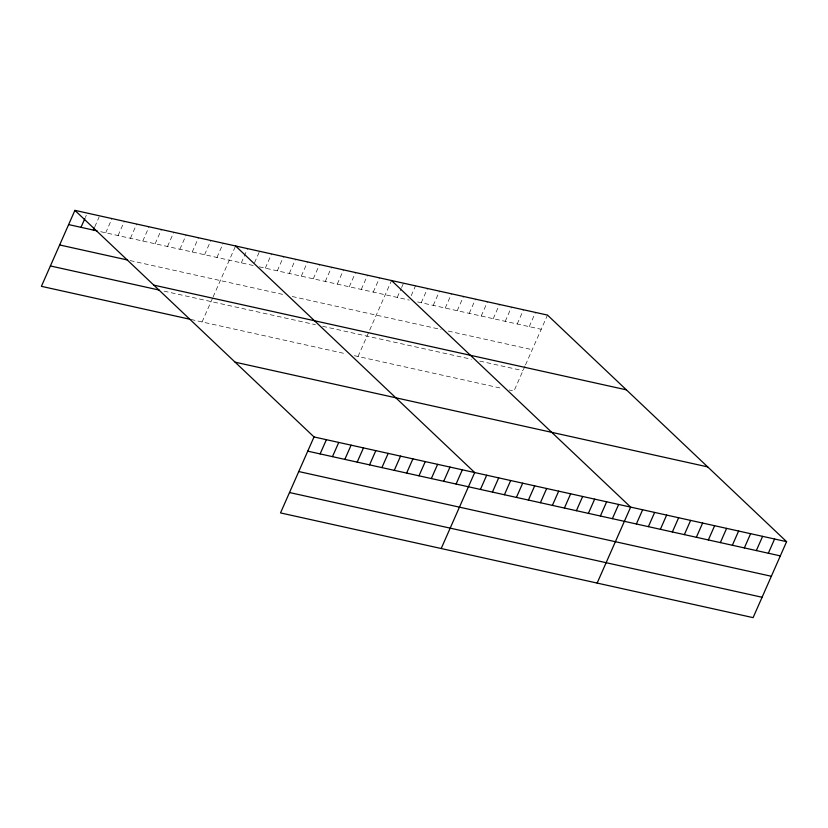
<?xml version="1.0" encoding="UTF-8"?>
<svg xmlns="http://www.w3.org/2000/svg" width="828" height="828" viewBox="0 0 828 828"><rect width="100%" height="100%" fill="white"/><g stroke="black" fill="none" stroke-linecap="round" stroke-linejoin="round"><path stroke-width="0.62" stroke-dasharray="4.14 3.1" d="M85.336 217.485L86.298 215.29M94.796 226.779L99.143 216.936M105.715 232.803L111.987 218.582M118.073 235.545L124.345 221.324M130.431 238.278L136.703 224.057M142.789 241.02L149.061 226.8M155.147 243.753L161.419 229.542M167.515 246.496L173.787 232.275M179.873 249.238L186.145 235.017M192.231 251.971L198.503 237.75M204.588 254.713L210.861 240.493M216.946 257.456L223.218 243.235M202.073 321.937L212.61 298.059M213.117 296.89L235.576 245.968M241.3 262.849L247.572 248.628M259.092 252.385L253.306 265.509L99.536 231.436M265.302 268.168L271.574 253.948M277.297 270.828L283.569 256.608M289.293 273.478L295.565 259.267M301.288 276.138L307.561 261.917M313.284 278.798L319.556 264.577M325.28 281.458L331.552 267.237M337.275 284.118L343.548 269.897M349.271 286.778L355.543 272.557M361.267 289.427L367.539 275.217M373.262 292.087L379.534 277.866M358.027 356.495L391.53 280.526M397.254 297.407L401.114 288.651M401.601 287.564L403.526 283.186M411.185 295.689L415.521 285.846M421.245 302.727L427.517 288.506M433.241 305.377L439.513 291.166M445.236 308.037L451.508 293.816M457.232 310.697L463.504 296.476M469.228 313.357L475.5 299.136M481.223 316.017L487.495 301.796M493.229 318.676L499.491 304.456M505.225 321.326L511.497 307.116M517.221 323.986L523.493 309.765M529.216 326.646L535.488 312.425M525.024 366.007L513.981 391.054L509.179 389.988M525.532 364.848L547.484 315.085M259.299 266.833L409.249 300.067M417.654 301.93L541.212 329.306M130.1 260.572L283.9 294.654M292.294 296.517L441.055 329.482M448.248 331.076L532.218 349.685M164.099 291.156L315.427 324.69M322.63 326.284L471.38 359.248M479.774 361.101L522.965 370.675M190.947 319.473L346.032 353.835M354.425 355.698L501.975 388.394"/><path stroke-width="1.24" d="M74.903 210.364L314.019 436.946L280.516 512.915L753.097 617.636L786.6 541.667L547.484 315.085L74.903 210.364L41.4 286.333L189.715 319.194M80.989 227.327L84.849 218.571M93.357 230.06L94.32 227.876M320.115 453.91L326.387 439.689M332.473 456.642L338.745 442.431M344.831 459.385L351.103 445.164M357.189 462.127L363.461 447.907M369.547 464.86L375.819 450.639M381.915 467.603L388.187 453.382M394.273 470.345L400.545 456.124M406.631 473.078L412.903 458.857M418.989 475.821L425.261 461.6M431.347 478.553L437.619 464.342M443.704 481.296L449.977 467.075M456.073 484.038L462.345 469.818M441.2 548.519L474.703 472.55L235.576 245.968M480.426 489.431L486.698 475.21M492.422 492.091L498.694 477.87M504.418 494.751L510.69 480.53M516.413 497.411L522.685 483.19M528.409 500.06L534.681 485.85M540.405 502.72L546.677 488.499M552.4 505.38L558.672 491.159M564.396 508.04L570.668 493.819M576.391 510.7L582.664 496.479M588.387 513.36L594.659 499.139M600.383 516.01L606.655 501.799M612.378 518.67L618.651 504.449M597.143 583.078L630.646 507.109L391.53 280.526M636.37 523.989L642.642 509.769M648.376 526.649L654.637 512.428M660.371 529.309L666.644 515.088M672.367 531.969L678.639 517.748M684.363 534.619L690.635 520.398M696.358 537.279L702.63 523.058M708.354 539.939L714.626 525.718M720.35 542.599L726.622 528.378M732.345 545.259L738.617 531.038M744.341 547.919L750.613 533.698M756.337 550.568L762.609 536.358M768.332 553.228L774.604 539.007M68.631 224.585L97.062 230.888M59.647 244.964L127.626 260.023M153.811 285.142L626.392 389.853M50.384 265.954L159.152 290.059M235.111 362.178L707.692 466.899M314.019 436.946L786.6 541.667M307.757 451.167L780.328 555.888M298.763 471.546L771.344 576.267M289.51 492.536L762.081 597.257"/></g></svg>
